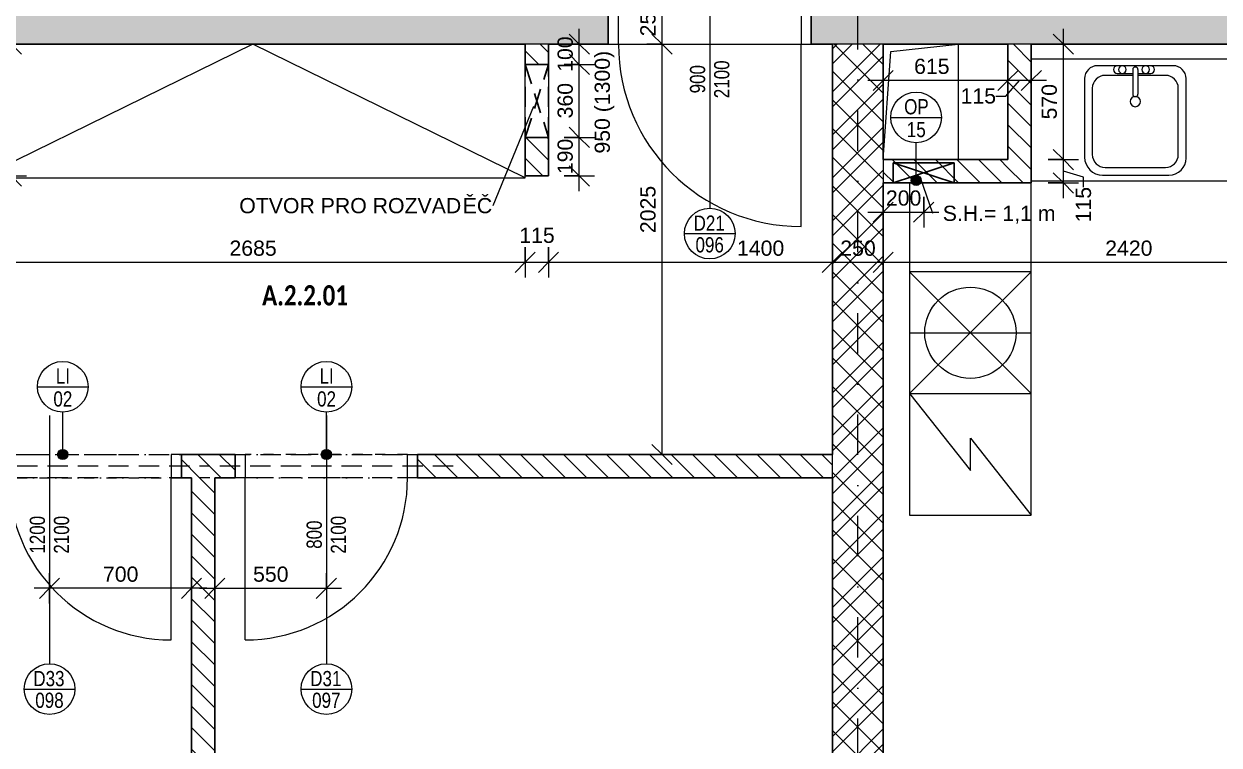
# Model space of a CAD drawing. Header units: millimetres. Extents: x -2533 to 40625, y -3604 to 14792.
# Drawn here: x 3989 to 9881, y 3266 to 6825 of the extents above; entities that cross this region are included whole.
import ezdxf

# ---------------------------------------------------------------- set-up
doc = ezdxf.new("R2010")
doc.units = ezdxf.units.MM
for name, pattern in [('HA_Dash_3mm-S1mm', [150, 100, -50]), ('HA_DashDot_10mm-S3mm', [500, 200, -150, 0, -150]), ('HA_DashDot_2_2mm-S0_6mm', [110, 50, -30, 0, -30])]:
    doc.linetypes.add(name, pattern=pattern)
for name, color, linetype, lineweight in [('A-____-____-DIMS', 9, 'Continuous', 5), ('A-____-____-DIMS-50', 9, 'Continuous', 5), ('A-____-____-IDEN', 9, 'Continuous', 9), ('A-AREA-____-IDEN', 9, 'Continuous', 9), ('A-DETL-____-OTLN', 9, 'Continuous', 25), ('A-DETL-GENF-OTLN', 9, 'Continuous', 9), ('A-DOOR-____-IDEN', 9, 'Continuous', 9), ('A-DOOR-____-MCUT', 9, 'HA_DashDot_2_2mm-S0_6mm', 9), ('A-DOOR-____-OTLN', 9, 'Continuous', 9), ('A-DOOR-FRAM-MCUT', 9, 'Continuous', 9), ('A-FLOR-____-OTLN', 9, 'Continuous', 9), ('A-GENM-____-HDLN', 9, 'HA_Dash_3mm-S1mm', 9), ('A-GENM-____-IDEN', 9, 'Continuous', 9), ('A-GENM-____-MCUT', 9, 'HA_Dash_3mm-S1mm', 25), ('A-GENM-____-OTLN', 9, 'Continuous', 9), ('A-WALL-____-MCUT', 9, 'Continuous', 9), ('A-WALL-____-PATT', 9, 'Continuous', 25), ('G-____-____-TEXT', 9, 'Continuous', 5), ('I-FURN-____-OTLN', 9, 'Continuous', 9), ('I-WALL-____-MCUT', 9, 'Continuous', 25), ('I-WALL-____-OTLN', 9, 'Continuous', 9), ('P-SANR-FIXT-OTLN', 9, 'Continuous', 9), ('Q-CASE-____-OTLN', 9, 'Continuous', 9), ('Q-SPCQ-____-OTLN', 9, 'Continuous', 9), ('S-GRID-____-OTLN', 9, 'Continuous', 5)]:
    doc.layers.add(name, color=color, linetype=linetype, lineweight=lineweight)
doc.styles.add('Arial_1', font='arial.ttf', dxfattribs={"height": 75})
doc.styles.add('Arial_2', font='arial.ttf', dxfattribs={"width": 0.8, "height": 75})
doc.styles.add('Calibri_B', font='calibrib.ttf', dxfattribs={"width": 0.8, "height": 100})
doc.dimstyles.new('Inner_Dimensions', dxfattribs={"dimscale": 304.8, "dimtxt": 76.519455, "dimasz": 0.328084, "dimexe": 0.246063, "dimexo": 0.0625, "dimgap": 0.032808, "dimtad": 1, "dimdec": 0, "dimzin": 0, "dimdsep": 46, "dimtxsty": 'Arial_1', "dimblk1": 'OBLIQUE', "dimblk2": 'OBLIQUE', "dimsah": 1, "dimcen": 0.09, "dimdle": 0.246063, "dimazin": 0, "dimtfac": 1, "dimtdec": 4, "dimtix": 1, "dimtmove": 2, "dimatfit": 3, "dimfxl": 0.246063, "dimfxlon": 1, "dimtvp": 1, "dimtolj": 1, "dimtzin": 0, "dimlwd": 9, "dimlwe": 9, "dimarcsym": 2})
doc.dimstyles.new('Inner_Dimensions_1', dxfattribs={"dimscale": 304.8, "dimtxt": 76.519455, "dimasz": 0.328084, "dimexe": 0.246063, "dimexo": 0.0625, "dimgap": 0.032808, "dimtad": 1, "dimdec": 0, "dimzin": 0, "dimdsep": 46, "dimtxsty": 'Arial_1', "dimblk1": 'OBLIQUE', "dimblk2": 'OBLIQUE', "dimsah": 1, "dimcen": 0.09, "dimdle": 0.246063, "dimazin": 0, "dimtfac": 1, "dimtdec": 4, "dimtix": 1, "dimtmove": 0, "dimatfit": 3, "dimfxl": 0.246063, "dimfxlon": 1, "dimtvp": 1, "dimtolj": 1, "dimtzin": 0, "dimlwd": 9, "dimlwe": 9, "dimarcsym": 2})
doc.dimstyles.new('Inner_Dimensions_2', dxfattribs={"dimscale": 304.8, "dimtxt": 76.519455, "dimasz": 0.328084, "dimexe": 0.246063, "dimexo": 0.0625, "dimgap": 0.032808, "dimtad": 1, "dimdec": 0, "dimzin": 0, "dimdsep": 46, "dimtxsty": 'Arial_1', "dimblk1": 'OBLIQUE', "dimblk2": 'OBLIQUE', "dimsah": 1, "dimcen": 0.09, "dimdle": 0.246063, "dimazin": 0, "dimtfac": 1, "dimtdec": 4, "dimtix": 1, "dimtmove": 1, "dimatfit": 3, "dimfxl": 0.246063, "dimfxlon": 1, "dimtvp": 1, "dimtolj": 1, "dimtzin": 0, "dimlwd": 9, "dimlwe": 9, "dimarcsym": 2})
pattern_1 = [(135, (0, 0), (-53.033, -53.033), [])]

# ---------------------------------------------------------------- blocks, each defined once
blk = doc.blocks.new('HA_DR_Single_Swing_Solid - In_BJ_900x2100_Vstupni-2215769-DSP_2NP-A')
at = {"layer": 'A-DOOR-____-MCUT'}
for p, q in [((-450, 125), (450, 125)), ((-450, -125), (450, -125))]:
    blk.add_line(p, q, dxfattribs=at)
at = {"layer": 'A-DOOR-____-OTLN'}
for p, q in [((-500, 125), (500, 125)), ((-500, -125), (500, -125))]:
    blk.add_line(p, q, dxfattribs=at)
at = {"layer": 'A-DOOR-____-OTLN', "lineweight": 5}
blk.add_line((450, -1025), (450, -125), dxfattribs=at)
blk.add_arc((450, -125), 900, 180, 270, dxfattribs=at)
at = {"layer": 'A-DOOR-FRAM-MCUT'}
for p, q in [((-450, 125), (-500, 125)), ((-450, -125), (-450, 125)), ((500, 125), (450, 125)), ((450, 125), (450, -125)), ((-500, -125), (-450, -125)), ((450, -125), (500, -125))]:
    blk.add_line(p, q, dxfattribs=at)
blk = doc.blocks.new('HA_DR_Double_Swing_Solid - In_BJ_1200x2100_800-2099675-DSP_2NP-A')
at = {"layer": 'A-DOOR-____-MCUT'}
for p, q in [((-600, 57.5), (600, 57.5)), ((-600, -57.5), (600, -57.5))]:
    blk.add_line(p, q, dxfattribs=at)
at = {"layer": 'A-DOOR-____-OTLN', "lineweight": 5}
for p, q in [((-253.6, -257.5), (-600, -57.5)), ((600, -857.5), (600, -57.5))]:
    blk.add_line(p, q, dxfattribs=at)
for centre, radius, start, end in [((-600, -57.5), 400, 330, 0), ((600, -57.5), 800, 180, 270)]:
    blk.add_arc(centre, radius, start, end, dxfattribs=at)
at = {"layer": 'A-DOOR-FRAM-MCUT'}
for p, q in [((-600, 57.5), (-650, 57.5)), ((-600, -57.5), (-600, 57.5)), ((650, 57.5), (600, 57.5)), ((600, 57.5), (600, -57.5)), ((-650, -57.5), (-600, -57.5)), ((600, -57.5), (650, -57.5))]:
    blk.add_line(p, q, dxfattribs=at)
blk = doc.blocks.new('HA_DR_Single_Swing_Solid - In_BJ_800x2100-2215793-DSP_2NP-A')
at = {"layer": 'A-DOOR-____-MCUT'}
for p, q in [((-400, 57.5), (400, 57.5)), ((-400, -57.5), (400, -57.5))]:
    blk.add_line(p, q, dxfattribs=at)
at = {"layer": 'A-DOOR-____-OTLN', "lineweight": 5}
blk.add_line((400, 857.5), (400, 57.5), dxfattribs=at)
blk.add_arc((400, 57.5), 800, 90, 180, dxfattribs=at)
at = {"layer": 'A-DOOR-FRAM-MCUT'}
for p, q in [((-450, 57.5), (-400, 57.5)), ((-400, 57.5), (-400, -57.5)), ((400, 57.5), (450, 57.5)), ((400, -57.5), (400, 57.5)), ((-400, -57.5), (-450, -57.5)), ((450, -57.5), (400, -57.5))]:
    blk.add_line(p, q, dxfattribs=at)
blk = doc.blocks.new('HA_GM_Shaft_Rectangle - Default-2065165-DSP_2NP-A')
at = {"layer": 'A-DETL-GENF-OTLN'}
for p, q in [((37, -37), (370, 0)), ((0, -570), (37, -37))]:
    blk.add_line(p, q, dxfattribs=at)
at = {"layer": 'A-GENM-____-OTLN'}
for p, q in [((0, -570), (0, 0)), ((0, 0), (370, 0)), ((370, 0), (370, -570)), ((370, -570), (0, -570))]:
    blk.add_line(p, q, dxfattribs=at)
blk = doc.blocks.new('Casework 8 - Casework 6-1435526-DSP_2NP-A')
at = {"layer": 'Q-CASE-____-OTLN'}
for p, q in [((10560, 6650.9), (8955, 6650.9)), ((10560, 5770.9), (10560, 6650.9)), ((8355, 6040), (8355, 5600.9)), ((8955, 6050.9), (9960, 6050.9)), ((8955, 5600.9), (8955, 6040)), ((9960, 6050.9), (9960, 5770.9)), ((9960, 5170.9), (9960, 4400.9)), ((10560, 4400.9), (10560, 5170.9)), ((9960, 4400.9), (10560, 4400.9))]:
    blk.add_line(p, q, dxfattribs=at)
blk = doc.blocks.new('Kuchyňská_linka_myčka_ADNS - Myčka-1435726-DSP_2NP-A')
at = {"layer": 'Q-SPCQ-____-OTLN'}
for p, q in [((300, 300), (-300, 300)), ((-300, 300), (-300, -300)), ((300, 300), (-300, -300)), ((-300, 300), (300, -300)), ((300, 300), (-300, 300)), ((-300, 300), (-300, 0)), ((300, -300), (300, 300)), ((300, 0), (300, 300)), ((-300, 0), (300, 0)), ((-300, -300), (300, -300))]:
    blk.add_line(p, q, dxfattribs=at)
blk.add_circle((0, 0), 225, dxfattribs=at)
blk = doc.blocks.new('Lednice_Mraznička_ADNS - Lednice 600x600x1800-V6-DSP_2NP-A')
at = {"layer": 'Q-SPCQ-____-OTLN'}
for p, q in [((300, 300), (-300, 300)), ((-300, 300), (-300, -300)), ((300, 300), (-80, 0)), ((80, 0), (-300, -300)), ((-80, 0), (80, 0)), ((-300, -300), (300, -300))]:
    blk.add_line(p, q, dxfattribs=at)
blk = doc.blocks.new('Skříňka se dřezem_ pravoúhlá - 500 x 440mm-2245806-DSP_2NP-A')
at = {"layer": 'P-SANR-FIXT-OTLN'}
for p, q in [((202.2, 180.1), (-170.8, 180.1)), ((202.2, 180.1), (-170.8, 180.1)), ((91.9, 180.1), (-73.2, 180.1)), ((3, 132.5), (-132.7, 132.5)), ((-73.2, 142), (3, 142)), ((3, 160.7), (3, 40.4)), ((28.4, 160.7), (28.4, 40.4)), ((28.4, 142), (91.9, 142)), ((164.1, 132.5), (28.4, 132.5)), ((-234.3, 116.6), (-234.3, -271)), ((-234.3, 116.6), (-234.3, -271)), ((-196.2, 69), (-196.2, -258.3)), ((227.6, -258.3), (227.6, 69)), ((265.7, -275.5), (265.7, 116.6)), ((265.7, -275.5), (265.7, 116.6)), ((-132.7, -321.8), (164.1, -321.8)), ((-145.4, -359.9), (181.3, -359.9)), ((-145.4, -359.9), (181.3, -359.9))]:
    blk.add_line(p, q, dxfattribs=at)
for centre, radius, start, end in [((-170.8, 116.6), 63.5, 90, 180), ((-170.8, 116.6), 63.5, 90, 180), ((-73.2, 161.1), 19, 90, 270), ((-47.8, 161.1), 19, 360, 180), ((66.5, 161.1), 19, 360, 180), ((91.9, 161.1), 19, 270, 90), ((202.2, 116.6), 63.5, 0, 90), ((202.2, 116.6), 63.5, 360, 90), ((-132.7, 69), 63.5, 90, 180), ((-47.8, 161.1), 19, 180, 0), ((15.7, 160.7), 12.7, 360, 180), ((66.5, 161.1), 19, 180, 360), ((164.1, 69), 63.5, 0, 90), ((15.7, 3.2), 25.4, 360, 180), ((15.7, 3.2), 25.4, 180, 0), ((15.7, 40.4), 12.7, 180, 0), ((-145.4, -271), 88.9, 180, 270), ((-145.4, -271), 88.9, 180, 270), ((-132.7, -258.3), 63.5, 180, 270), ((164.1, -258.3), 63.5, 270, 0), ((181.3, -275.5), 84.4, 270, 0), ((181.3, -275.5), 84.4, 270, 0)]:
    blk.add_arc(centre, radius, start, end, dxfattribs=at)
blk = doc.blocks.new('NAB_Šatní_skříň_ADNS - 660x2000xšířka-1904194-DSP_2NP-A')
at = {"layer": 'I-FURN-____-OTLN'}
for p, q in [((0, 660), (1342.5, 0)), ((2685, 660), (0, 660)), ((0, 660), (0, 650)), ((1342.5, 0), (2685, 660)), ((2685, 650), (2685, 660))]:
    blk.add_line(p, q, dxfattribs=at)
blk = doc.blocks.new('TB_Porotherm KP11_5_1250mm - TB_Porotherm KP11_5_1250mm-1972106-DSP_2NP-A')
at = {"layer": 'A-GENM-____-HDLN'}
for p, q in [((-625, 57.5), (625, 57.5)), ((-625, 0), (625, 0)), ((625, -57.5), (-625, -57.5))]:
    blk.add_line(p, q, dxfattribs=at)
blk = doc.blocks.new('HA_GM_Opening_Rectangle_WallBased - Default-2135490-DSP_2NP-A')
at = {"layer": 'A-GENM-____-MCUT'}
for p, q in [((305, 57.5), (-55, -57.5)), ((-55, 57.5), (305, -57.5)), ((-55, 57.5), (-55, -57.5)), ((-55, 57.5), (305, 57.5)), ((305, 57.5), (305, -57.5)), ((-55, -57.5), (305, -57.5))]:
    blk.add_line(p, q, dxfattribs=at)
blk = doc.blocks.new('DIMBLOCK4-DSP_2NP-A')
at = {"layer": 'A-____-____-DIMS-50', "lineweight": 9}
for p, q in [((7060, 6725), (7210, 6725)), ((7135, 6725), (7060, 6725)), ((7135, 6725), (7085, 6775)), ((7135, 4700), (7135, 6725)), ((7135, 6725), (7185, 6675)), ((7135, 4700), (7085, 4750)), ((7060, 4700), (7210, 4700)), ((7135, 4700), (7060, 4700)), ((7135, 4700), (7185, 4650))]:
    blk.add_line(p, q, dxfattribs=at)
at = {"layer": 'A-____-____-DIMS-50', "color": 0, "lineweight": 9, "insert": (7027.6, 5792.6), "char_height": 75, "width": 276.883, "attachment_point": 1, "rotation": 90, "line_spacing_factor": 0.941778, "style": 'Arial_1'}
blk.add_mtext('2025', dxfattribs=at)
blk = doc.blocks.new('_Oblique')
at = {"color": 0, "linetype": 'ByBlock', "lineweight": -2}
blk.add_line((-0.5, -0.5), (0.5, 0.5), dxfattribs=at)
blk = doc.blocks.new('DIMBLOCK5-DSP_2NP-A')
at = {"layer": 'A-____-____-DIMS-50', "lineweight": 9}
for p, q in [((7135, 6975), (7085, 7025)), ((7060, 6975), (7210, 6975)), ((7135, 6975), (7060, 6975)), ((7135, 6725), (7135, 6975)), ((7135, 6975), (7185, 6925)), ((7060, 6725), (7210, 6725)), ((7135, 6725), (7060, 6725)), ((7135, 6725), (7085, 6775)), ((7135, 6725), (7185, 6675))]:
    blk.add_line(p, q, dxfattribs=at)
at = {"layer": 'A-____-____-DIMS-50', "color": 0, "lineweight": 9, "insert": (7027.6, 6763.5), "char_height": 75, "width": 207.662, "attachment_point": 1, "rotation": 90, "line_spacing_factor": 0.941778, "style": 'Arial_1'}
blk.add_mtext('250', dxfattribs=at)
blk = doc.blocks.new('DIMBLOCK23-DSP_2NP-A')
at = {"layer": 'A-____-____-DIMS-50', "lineweight": 9}
for p, q in [((4115, 3964.8), (4115, 4114.8)), ((4115, 4039.8), (4165, 4089.8)), ((4815, 3964.8), (4815, 4114.8)), ((4815, 4039.8), (4865, 4089.8)), ((4890, 4039.8), (4040, 4039.8)), ((4115, 4039.8), (4065, 3989.8)), ((4115, 4039.8), (4115, 3964.8)), ((4815, 4039.8), (4765, 3989.8)), ((4815, 4039.8), (4815, 3964.8))]:
    blk.add_line(p, q, dxfattribs=at)
at = {"layer": 'A-____-____-DIMS-50', "color": 0, "lineweight": 9, "insert": (4378.5, 4147.2), "char_height": 75, "width": 207.662, "attachment_point": 1, "line_spacing_factor": 0.941778, "style": 'Arial_1'}
blk.add_mtext('700', dxfattribs=at)
blk = doc.blocks.new('HA_TAG_Door_TypeMark_wDimensions - Scale50_Right with Bouble-921060-DSP_2NP-A')
at = {"layer": 'A-DOOR-____-IDEN'}
for p, q in [((0, 5), (0, -19.5)), ((-2.5, -22), (2.5, -22))]:
    blk.add_line(p, q, dxfattribs=at)
blk.add_circle((0, -22), 2.5, dxfattribs=at)
blk = doc.blocks.new('DIMBLOCK124-DSP_2NP-A')
at = {"layer": 'A-____-____-DIMS-50', "lineweight": 9}
for p, q in [((7975, 5723.4), (7975, 5573.4)), ((7975, 5648.4), (7975, 5723.4)), ((8225, 5723.4), (8225, 5573.4)), ((8225, 5648.4), (8225, 5723.4)), ((7975, 5648.4), (8025, 5698.4)), ((8225, 5648.4), (8275, 5698.4)), ((7900, 5648.4), (8225, 5648.4)), ((7975, 5648.4), (7925, 5598.4)), ((8225, 5648.4), (8175, 5598.4))]:
    blk.add_line(p, q, dxfattribs=at)
at = {"layer": 'A-____-____-DIMS-50', "color": 0, "lineweight": 9, "insert": (8013.5, 5755.8), "char_height": 75, "width": 207.662, "attachment_point": 1, "line_spacing_factor": 0.941778, "style": 'Arial_1'}
blk.add_mtext('250', dxfattribs=at)
blk = doc.blocks.new('DIMBLOCK125-DSP_2NP-A')
at = {"layer": 'A-____-____-DIMS-50', "lineweight": 9}
for p, q in [((8225, 5723.4), (8225, 5573.4)), ((8225, 5648.4), (8225, 5723.4)), ((10645, 5723.4), (10645, 5573.4)), ((10645, 5648.4), (10645, 5723.4)), ((8225, 5648.4), (8275, 5698.4)), ((10645, 5648.4), (10695, 5698.4)), ((8225, 5648.4), (8175, 5598.4)), ((8225, 5648.4), (10645, 5648.4)), ((10645, 5648.4), (10595, 5598.4))]:
    blk.add_line(p, q, dxfattribs=at)
at = {"layer": 'A-____-____-DIMS-50', "color": 0, "lineweight": 9, "insert": (9319.6, 5755.8), "char_height": 75, "width": 276.883, "attachment_point": 1, "line_spacing_factor": 0.941778, "style": 'Arial_1'}
blk.add_mtext('2420', dxfattribs=at)
blk = doc.blocks.new('DIMBLOCK137-DSP_2NP-A')
at = {"layer": 'A-____-____-DIMS-50', "lineweight": 9}
for p, q in [((3926.8, 6000), (3926.8, 6800)), ((3851.8, 6725), (4001.8, 6725)), ((3926.8, 6725), (3851.8, 6725)), ((3926.8, 6725), (3876.8, 6775)), ((3926.8, 6725), (3976.8, 6675)), ((3851.8, 6075), (4001.8, 6075)), ((3926.8, 6075), (3851.8, 6075)), ((3926.8, 6075), (3876.8, 6125)), ((3926.8, 6075), (3976.8, 6025))]:
    blk.add_line(p, q, dxfattribs=at)
at = {"layer": 'A-____-____-DIMS-50', "color": 0, "lineweight": 9, "insert": (3819.4, 6313.5), "char_height": 75, "width": 207.662, "attachment_point": 1, "rotation": 90, "line_spacing_factor": 0.941778, "style": 'Arial_1'}
blk.add_mtext('650', dxfattribs=at)
blk = doc.blocks.new('DIMBLOCK149-DSP_2NP-A')
at = {"layer": 'A-____-____-DIMS-50', "lineweight": 9}
for p, q in [((9113.5, 6155), (9063.5, 6205)), ((9038.5, 6155), (9188.5, 6155)), ((9113.5, 6155), (9038.5, 6155)), ((9113.5, 5965), (9113.5, 6155)), ((9113.5, 6155), (9163.5, 6105)), ((9113.5, 6040), (9063.5, 6090)), ((9213.3, 6068.7), (9113.5, 6097.5)), ((9038.5, 6040), (9188.5, 6040)), ((9113.5, 6040), (9038.5, 6040)), ((9113.5, 6040), (9163.5, 5990)), ((9213.3, 6018.7), (9213.3, 6068.7))]:
    blk.add_line(p, q, dxfattribs=at)
at = {"layer": 'A-____-____-DIMS-50', "color": 0, "lineweight": 9, "insert": (9174.7, 5845.6), "char_height": 75, "width": 207.662, "attachment_point": 1, "rotation": 90, "line_spacing_factor": 0.941778, "style": 'Arial_1'}
blk.add_mtext('115', dxfattribs=at)
blk = doc.blocks.new('DIMBLOCK150-DSP_2NP-A')
at = {"layer": 'A-____-____-DIMS-50', "lineweight": 9}
for p, q in [((9113.5, 6155), (9113.5, 6800)), ((9038.5, 6725), (9188.5, 6725)), ((9113.5, 6725), (9038.5, 6725)), ((9113.5, 6725), (9063.5, 6775)), ((9113.5, 6725), (9163.5, 6675)), ((9113.5, 6155), (9063.5, 6205)), ((9038.5, 6155), (9188.5, 6155)), ((9113.5, 6155), (9038.5, 6155)), ((9113.5, 6155), (9163.5, 6105))]:
    blk.add_line(p, q, dxfattribs=at)
at = {"layer": 'A-____-____-DIMS-50', "color": 0, "lineweight": 9, "insert": (9006.2, 6353.5), "char_height": 75, "width": 207.662, "attachment_point": 1, "rotation": 90, "line_spacing_factor": 0.941778, "style": 'Arial_1'}
blk.add_mtext('570', dxfattribs=at)
blk = doc.blocks.new('HA_TAG_GM_Products - Generic-588599-DSP_2NP-A')
at = {"layer": 'A-GENM-____-IDEN'}
blk.add_line((-2.5, 0), (2.5, 0), dxfattribs=at)
blk.add_circle((0, 0), 2.5, dxfattribs=at)
blk = doc.blocks.new('DIMBLOCK200-DSP_2NP-A')
at = {"layer": 'A-____-____-DIMS-50', "lineweight": 9}
for p, q in [((4930, 4114.8), (4930, 3964.8)), ((4930, 4039.8), (4930, 4114.8)), ((4930, 4039.8), (4980, 4089.8)), ((5480, 4114.8), (5480, 3964.8)), ((5480, 4039.8), (5480, 4114.8)), ((5480, 4039.8), (5530, 4089.8)), ((4855, 4039.8), (5555, 4039.8)), ((4930, 4039.8), (4880, 3989.8)), ((5480, 4039.8), (5430, 3989.8))]:
    blk.add_line(p, q, dxfattribs=at)
at = {"layer": 'A-____-____-DIMS-50', "color": 0, "lineweight": 9, "insert": (5118.5, 4147.2), "char_height": 75, "width": 207.662, "attachment_point": 1, "line_spacing_factor": 0.941778, "style": 'Arial_1'}
blk.add_mtext('550', dxfattribs=at)
blk = doc.blocks.new('DIMBLOCK210-DSP_2NP-A')
at = {"layer": 'A-____-____-DIMS-50', "lineweight": 9}
for p, q in [((8225, 5970.8), (8225, 5820.8)), ((8225, 5895.8), (8225, 5970.8)), ((8425, 5970.8), (8425, 5820.8)), ((8425, 5895.8), (8425, 5970.8)), ((8150, 5895.8), (8500, 5895.8)), ((8225, 5895.8), (8175, 5845.8)), ((8225, 5895.8), (8275, 5945.8)), ((8425, 5895.8), (8375, 5845.8)), ((8425, 5895.8), (8475, 5945.8))]:
    blk.add_line(p, q, dxfattribs=at)
at = {"layer": 'A-____-____-DIMS-50', "color": 0, "lineweight": 9, "insert": (8238.5, 6003.2), "char_height": 75, "width": 207.662, "attachment_point": 1, "line_spacing_factor": 0.941778, "style": 'Arial_1'}
blk.add_mtext('200', dxfattribs=at)
blk = doc.blocks.new('DIMBLOCK224-DSP_2NP-A')
at = {"layer": 'A-____-____-DIMS-50', "lineweight": 9}
for p, q in [((3775, 5723.4), (3775, 5573.4)), ((3775, 5648.4), (3775, 5723.4)), ((6460, 5723.4), (6460, 5573.4)), ((6460, 5648.4), (6460, 5723.4)), ((3775, 5648.4), (3825, 5698.4)), ((6460, 5648.4), (6510, 5698.4)), ((3775, 5648.4), (3725, 5598.4)), ((3775, 5648.4), (6460, 5648.4)), ((6460, 5648.4), (6410, 5598.4))]:
    blk.add_line(p, q, dxfattribs=at)
at = {"layer": 'A-____-____-DIMS-50', "color": 0, "lineweight": 9, "insert": (5002.1, 5755.8), "char_height": 75, "width": 276.883, "attachment_point": 1, "line_spacing_factor": 0.941778, "style": 'Arial_1'}
blk.add_mtext('2685', dxfattribs=at)
blk = doc.blocks.new('DIMBLOCK225-DSP_2NP-A')
at = {"layer": 'A-____-____-DIMS-50', "lineweight": 9}
for p, q in [((6460, 5723.4), (6460, 5573.4)), ((6460, 5648.4), (6460, 5723.4)), ((6575, 5723.4), (6575, 5573.4)), ((6575, 5648.4), (6575, 5723.4)), ((6460, 5648.4), (6510, 5698.4)), ((6575, 5648.4), (6625, 5698.4)), ((6460, 5648.4), (6410, 5598.4)), ((6460, 5648.4), (6575, 5648.4)), ((6575, 5648.4), (6525, 5598.4))]:
    blk.add_line(p, q, dxfattribs=at)
at = {"layer": 'A-____-____-DIMS-50', "color": 0, "lineweight": 9, "insert": (6431, 5819.2), "char_height": 75, "width": 207.662, "attachment_point": 1, "line_spacing_factor": 0.941778, "style": 'Arial_1'}
blk.add_mtext('115', dxfattribs=at)
blk = doc.blocks.new('DIMBLOCK226-DSP_2NP-A')
at = {"layer": 'A-____-____-DIMS-50', "lineweight": 9}
for p, q in [((6575, 5723.4), (6575, 5573.4)), ((6575, 5648.4), (6575, 5723.4)), ((7975, 5723.4), (7975, 5573.4)), ((7975, 5648.4), (7975, 5723.4)), ((6575, 5648.4), (6625, 5698.4)), ((7975, 5648.4), (8025, 5698.4)), ((6575, 5648.4), (6525, 5598.4)), ((6575, 5648.4), (8050, 5648.4)), ((7975, 5648.4), (7925, 5598.4))]:
    blk.add_line(p, q, dxfattribs=at)
at = {"layer": 'A-____-____-DIMS-50', "color": 0, "lineweight": 9, "insert": (7504.3, 5755.8), "char_height": 75, "width": 276.883, "attachment_point": 1, "line_spacing_factor": 0.941778, "style": 'Arial_1'}
blk.add_mtext('1400', dxfattribs=at)
blk = doc.blocks.new('DIMBLOCK233-DSP_2NP-A')
at = {"layer": 'A-____-____-DIMS-50', "lineweight": 9}
for p, q in [((6726.9, 6265), (6676.9, 6315)), ((6651.9, 6265), (6801.9, 6265)), ((6726.9, 6265), (6651.9, 6265)), ((6726.9, 6000), (6726.9, 6265)), ((6726.9, 6265), (6776.9, 6215)), ((6651.9, 6075), (6801.9, 6075)), ((6726.9, 6075), (6651.9, 6075)), ((6726.9, 6075), (6676.9, 6125)), ((6726.9, 6075), (6776.9, 6025))]:
    blk.add_line(p, q, dxfattribs=at)
at = {"layer": 'A-____-____-DIMS-50', "color": 0, "lineweight": 9, "insert": (6619.6, 6083.5), "char_height": 75, "width": 207.662, "attachment_point": 1, "rotation": 90, "line_spacing_factor": 0.941778, "style": 'Arial_1'}
blk.add_mtext('190', dxfattribs=at)
blk = doc.blocks.new('DIMBLOCK234-DSP_2NP-A')
at = {"layer": 'A-____-____-DIMS-50', "lineweight": 9}
for p, q in [((6726.9, 6625), (6676.9, 6675)), ((6651.9, 6625), (6801.9, 6625)), ((6726.9, 6625), (6651.9, 6625)), ((6726.9, 6265), (6726.9, 6625)), ((6726.9, 6625), (6776.9, 6575)), ((6726.9, 6265), (6676.9, 6315)), ((6651.9, 6265), (6801.9, 6265)), ((6726.9, 6265), (6651.9, 6265)), ((6726.9, 6265), (6776.9, 6215))]:
    blk.add_line(p, q, dxfattribs=at)
at = {"layer": 'A-____-____-DIMS-50', "color": 0, "lineweight": 9, "insert": (6619.6, 6358.5), "char_height": 75, "width": 207.662, "attachment_point": 1, "rotation": 90, "line_spacing_factor": 0.941778, "style": 'Arial_1'}
blk.add_mtext('360', dxfattribs=at)
blk = doc.blocks.new('DIMBLOCK235-DSP_2NP-A')
at = {"layer": 'A-____-____-DIMS-50', "lineweight": 9}
for p, q in [((6726.9, 6625), (6726.9, 6800)), ((6651.9, 6725), (6801.9, 6725)), ((6726.9, 6725), (6651.9, 6725)), ((6726.9, 6725), (6676.9, 6775)), ((6726.9, 6725), (6776.9, 6675)), ((6726.9, 6625), (6676.9, 6675)), ((6651.9, 6625), (6801.9, 6625)), ((6726.9, 6625), (6651.9, 6625)), ((6726.9, 6625), (6776.9, 6575))]:
    blk.add_line(p, q, dxfattribs=at)
at = {"layer": 'A-____-____-DIMS-50', "color": 0, "lineweight": 9, "insert": (6619.6, 6588.5), "char_height": 75, "width": 207.662, "attachment_point": 1, "rotation": 90, "line_spacing_factor": 0.941778, "style": 'Arial_1'}
blk.add_mtext('100', dxfattribs=at)
blk = doc.blocks.new('DIMBLOCK247-DSP_2NP-A')
at = {"layer": 'A-____-____-DIMS-50', "lineweight": 9}
for p, q in [((8840, 6470.7), (8840, 6620.7)), ((8955, 6470.7), (8955, 6620.7)), ((8840, 6545.7), (8790, 6495.7)), ((8829.7, 6468.5), (8897.5, 6545.7)), ((8840, 6545.7), (8890, 6595.7)), ((9030, 6545.7), (8840, 6545.7)), ((8840, 6545.7), (8840, 6470.7)), ((8955, 6545.7), (8905, 6495.7)), ((8955, 6545.7), (9005, 6595.7)), ((8955, 6545.7), (8955, 6470.7)), ((8779.7, 6468.5), (8829.7, 6468.5))]:
    blk.add_line(p, q, dxfattribs=at)
at = {"layer": 'A-____-____-DIMS-50', "color": 0, "lineweight": 9, "insert": (8606.6, 6507), "char_height": 75, "width": 207.662, "attachment_point": 1, "line_spacing_factor": 0.941778, "style": 'Arial_1'}
blk.add_mtext('115', dxfattribs=at)
blk = doc.blocks.new('DIMBLOCK248-DSP_2NP-A')
at = {"layer": 'A-____-____-DIMS-50', "lineweight": 9}
for p, q in [((8225, 6470.7), (8225, 6620.7)), ((8840, 6470.7), (8840, 6620.7)), ((8840, 6545.7), (8150, 6545.7)), ((8225, 6545.7), (8175, 6495.7)), ((8225, 6545.7), (8275, 6595.7)), ((8225, 6545.7), (8225, 6470.7)), ((8840, 6545.7), (8790, 6495.7)), ((8840, 6545.7), (8890, 6595.7)), ((8840, 6545.7), (8840, 6470.7))]:
    blk.add_line(p, q, dxfattribs=at)
at = {"layer": 'A-____-____-DIMS-50', "color": 0, "lineweight": 9, "insert": (8377.4, 6653.1), "char_height": 75, "width": 207.662, "attachment_point": 1, "line_spacing_factor": 0.941778, "style": 'Arial_1'}
blk.add_mtext('615', dxfattribs=at)

msp = doc.modelspace()

# ---------------------------------------------------------------- hatches: boundary and pattern name
at = {"layer": 'A-GENM-____-IDEN'}
h = msp.add_hatch(color=256, dxfattribs=at)
edge = h.paths.add_edge_path()
edge.add_arc((8387.5, 6052.9), 25, 0, 360)
h = msp.add_hatch(color=256, dxfattribs=at)
edge = h.paths.add_edge_path()
edge.add_arc((4180, 4700), 25, 0, 360)
h = msp.add_hatch(color=256, dxfattribs=at)
edge = h.paths.add_edge_path()
edge.add_arc((5480, 4700), 25, 0, 360)
at = {"layer": 'A-WALL-____-PATT', "lineweight": 9}
h = msp.add_hatch(color=256, dxfattribs=at)
h.paths.add_polyline_path([(8840, 6725), (10940, 6725), (10940, 6975), (7870, 6975), (7870, 6725), (8406.8, 6725)])
h.paths.add_polyline_path([(100, 6725), (6870, 6725), (6870, 6975), (100, 6975)])
at = {"layer": 'A-WALL-____-PATT', "lineweight": 5}
h = msp.add_hatch(dxfattribs=at)
h.set_pattern_fill('FP_1', color=256, style=0, pattern_type=2)
h.set_pattern_definition(pattern_1)
h.paths.add_polyline_path([(6460, 6075), (6575, 6075), (6575, 6265), (6460, 6265)])
h.paths.add_polyline_path([(6575, 6625), (6575, 6725), (6460, 6725), (6460, 6625)])
h = msp.add_hatch(dxfattribs=at)
h.set_pattern_fill('FP_3', color=256, style=0, pattern_type=2)
h.set_pattern_definition([(45, (0, 0), (-106.066, 106.066), []), (45, (75, 0), (-106.066, 106.066), []), (315, (0, 0), (70.7107, 70.7107), [])])
h.paths.add_polyline_path([(8225, 850), (8225, 6725), (7975, 6725), (7975, 850)])
h = msp.add_hatch(dxfattribs=at)
h.set_pattern_fill('FP_1', color=256, style=0, pattern_type=2)
h.set_pattern_definition(pattern_1)
h.paths.add_polyline_path([(8955, 6040), (8955, 6725), (8840, 6725), (8840, 6040)])
h = msp.add_hatch(dxfattribs=at)
h.set_pattern_fill('FP_1', color=256, style=0, pattern_type=2)
h.set_pattern_definition(pattern_1)
h.paths.add_polyline_path([(8406.8, 6040), (8840, 6040), (8840, 6155), (8225, 6155), (8225, 6040)])
h = msp.add_hatch(dxfattribs=at)
h.set_pattern_fill('FP_1', color=256, style=0, pattern_type=2)
h.set_pattern_definition(pattern_1)
h.paths.add_polyline_path([(5030, 4585), (5030, 4700), (4765, 4700), (4765, 4585), (5005.2, 4585)])
h.paths.add_polyline_path([(100, 4585), (3465, 4585), (3465, 4700), (100, 4700)])
h.paths.add_polyline_path([(5930, 4585), (7975, 4585), (7975, 4700), (5930, 4700)])
h = msp.add_hatch(dxfattribs=at)
h.set_pattern_fill('FP_1', color=256, style=0, pattern_type=2)
h.set_pattern_definition(pattern_1)
h.paths.add_polyline_path([(4930, 850), (4930, 4585), (4815, 4585), (4815, 850)])

# ---------------------------------------------------------------- linework, layer by layer
at = {"layer": 'A-____-____-IDEN'}
msp.add_line((6500.3, 6416.9), (6300.5, 5927), dxfattribs=at)
at = {"layer": 'A-DETL-____-OTLN'}
for p, q in [((8575, 6140), (8275, 6140)), ((8275, 6140), (8275, 6040)), ((8275, 6040), (8575, 6140)), ((8275, 6140), (8575, 6040)), ((8575, 6040), (8575, 6140)), ((8275, 6040), (8575, 6040))]:
    msp.add_line(p, q, dxfattribs=at)
at = {"layer": 'A-FLOR-____-OTLN'}
msp.add_line((8595, 6725), (8595, 6155), dxfattribs=at)
at = {"layer": 'A-GENM-____-IDEN'}
for p, q in [((8387.5, 6052.9), (8387.5, 6238.6)), ((4180, 4700), (4180, 4909.4)), ((5480, 4700), (5480, 4909.4))]:
    msp.add_line(p, q, dxfattribs=at)
for centre in [(8387.5, 6052.9), (4180, 4700), (5480, 4700)]:
    msp.add_circle(centre, 25, dxfattribs=at)
at = {"layer": 'A-WALL-____-MCUT'}
for p, q in [((6575, 6725), (6460, 6725)), ((8225, 6725), (7975, 6725)), ((8955, 6725), (8840, 6725)), ((8225, 6155), (8225, 6040)), ((7975, 4585), (7975, 4700))]:
    msp.add_line(p, q, dxfattribs=at)
at = {"layer": 'G-____-____-TEXT', "color": 10, "lineweight": 9}
msp.add_line((8406.8, 6066.3), (8468.7, 5890.2), dxfattribs=at)
at = {"layer": 'I-WALL-____-MCUT'}
for p, q in [((6870, 6725), (6870, 6975)), ((7870, 6975), (7870, 6725)), ((3775, 6725), (6460, 6725)), ((6460, 6725), (6460, 6625)), ((6575, 6725), (6870, 6725)), ((6575, 6625), (6575, 6725)), ((7870, 6725), (7975, 6725)), ((7975, 6725), (7975, 4700)), ((8225, 6725), (8840, 6725)), ((8225, 6155), (8225, 6725)), ((8840, 6725), (8840, 6155)), ((8955, 6725), (10645, 6725)), ((8955, 6040), (8955, 6725)), ((6460, 6625), (6575, 6625)), ((6460, 6265), (6460, 6075)), ((6575, 6265), (6460, 6265)), ((6575, 6075), (6575, 6265)), ((8840, 6155), (8225, 6155)), ((6460, 6075), (6575, 6075)), ((8225, 850), (8225, 6040)), ((8225, 6040), (8955, 6040)), ((5030, 4700), (4765, 4700)), ((4765, 4700), (4765, 4585)), ((5030, 4585), (5030, 4700)), ((7975, 4700), (5930, 4700)), ((5930, 4700), (5930, 4585)), ((4765, 4585), (4815, 4585)), ((4815, 4585), (4815, 850)), ((4930, 4585), (5030, 4585)), ((4930, 850), (4930, 4585)), ((5930, 4585), (7975, 4585)), ((7975, 4585), (7975, 850))]:
    msp.add_line(p, q, dxfattribs=at)
at = {"layer": 'I-WALL-____-OTLN'}
for p, q in [((6460, 6265), (6460, 6625)), ((6575, 6625), (6575, 6265))]:
    msp.add_line(p, q, dxfattribs=at)
at = {"layer": 'S-GRID-____-OTLN', "linetype": 'HA_DashDot_10mm-S3mm', "lineweight": 9}
msp.add_line((8100, -1303.3), (8100, 12414.5), dxfattribs=at)

# ---------------------------------------------------------------- block references
at = {"layer": 'A-DOOR-____-IDEN', "xscale": 49.99999999999998, "yscale": 49.99999999999998, "zscale": 49.99999999999998}
for p in [(7370, 6890), (4115, 4642.5), (5480, 4642.5)]:
    msp.add_blockref('HA_TAG_Door_TypeMark_wDimensions - Scale50_Right with Bouble-921060-DSP_2NP-A', p, dxfattribs=at)
at = {"layer": 'A-DOOR-____-OTLN'}
for name, p in [('HA_DR_Single_Swing_Solid - In_BJ_900x2100_Vstupni-2215769-DSP_2NP-A', (7370, 6850)), ('HA_DR_Double_Swing_Solid - In_BJ_1200x2100_800-2099675-DSP_2NP-A', (4115, 4642.5))]:
    msp.add_blockref(name, p, dxfattribs=at)
at = {"layer": 'A-DOOR-____-OTLN', "rotation": 180}
msp.add_blockref('HA_DR_Single_Swing_Solid - In_BJ_800x2100-2215793-DSP_2NP-A', (5480, 4642.5), dxfattribs=at)
at = {"layer": 'A-GENM-____-IDEN', "xscale": 49.99999999999998, "yscale": 49.99999999999998, "zscale": 49.99999999999998}
for p in [(8387.5, 6363.6), (4180, 5034.4), (5480, 5034.4)]:
    msp.add_blockref('HA_TAG_GM_Products - Generic-588599-DSP_2NP-A', p, dxfattribs=at)
at = {"layer": 'A-GENM-____-OTLN', "lineweight": 5}
msp.add_blockref('HA_GM_Shaft_Rectangle - Default-2065165-DSP_2NP-A', (8225, 6725), dxfattribs=at)
at = {"layer": 'A-GENM-____-OTLN'}
for name, p, rotation in [('HA_GM_Opening_Rectangle_WallBased - Default-2135490-DSP_2NP-A', (6517.5, 6320), 89.9999999999998), ('TB_Porotherm KP11_5_1250mm - TB_Porotherm KP11_5_1250mm-1972106-DSP_2NP-A', (4180, 4642.5), 180), ('TB_Porotherm KP11_5_1250mm - TB_Porotherm KP11_5_1250mm-1972106-DSP_2NP-A', (5480, 4642.5), 180)]:
    msp.add_blockref(name, p, dxfattribs=dict(at, rotation=rotation))
at = {"layer": 'I-FURN-____-OTLN', "rotation": 180}
msp.add_blockref('NAB_Šatní_skříň_ADNS - 660x2000xšířka-1904194-DSP_2NP-A', (6460, 6725), dxfattribs=at)
at = {"layer": 'P-SANR-FIXT-OTLN'}
msp.add_blockref('Skříňka se dřezem_ pravoúhlá - 500 x 440mm-2245806-DSP_2NP-A', (9452.4, 6438.4), dxfattribs=at)
at = {"layer": 'Q-CASE-____-OTLN'}
msp.add_blockref('Casework 8 - Casework 6-1435526-DSP_2NP-A', (0, 0), dxfattribs=at)
at = {"layer": 'Q-SPCQ-____-OTLN'}
msp.add_blockref('Kuchyňská_linka_myčka_ADNS - Myčka-1435726-DSP_2NP-A', (8655, 5300.9), dxfattribs=at)
at = {"layer": 'Q-SPCQ-____-OTLN', "rotation": 89.99999999999918}
msp.add_blockref('Lednice_Mraznička_ADNS - Lednice 600x600x1800-V6-DSP_2NP-A', (8655, 4700.9), dxfattribs=at)

# ---------------------------------------------------------------- texts
at = {"layer": 'A-____-____-IDEN', "lineweight": 5, "char_height": 75, "attachment_point": 1, "style": 'Arial_1'}
for s, insert, width in [('OTVOR PRO ROZVAD', (5050.5, 5965.6), 1334.81), ('ĚČ', (6151.9, 5965.6), 176.371)]:
    msp.add_mtext(s, dxfattribs=dict(at, insert=insert, width=width))
at = {"layer": 'A-AREA-____-IDEN', "lineweight": 5, "insert": (5162.9, 5535.5), "char_height": 100, "width": 525.907, "attachment_point": 1, "style": 'Calibri_B'}
msp.add_mtext('A.2.2.01', dxfattribs=at)
at = {"layer": 'A-DOOR-____-IDEN', "lineweight": 5, "char_height": 75, "attachment_point": 1, "rotation": 90, "style": 'Arial_2'}
for s, insert, width in [('900', (7272.4, 6482.1), 173.164), ('2100', (7391.5, 6458.2), 230.886), ('1200', (4017.4, 4210.7), 230.886), ('2100', (4136.5, 4210.7), 230.886), ('800', (5382.4, 4234.6), 173.164), ('2100', (5501.5, 4210.7), 230.886)]:
    msp.add_mtext(s, dxfattribs=dict(at, insert=insert, width=width))
at = {"layer": 'A-DOOR-____-IDEN', "lineweight": 5, "char_height": 75, "attachment_point": 1, "style": 'Arial_2'}
for s, insert, width in [('D21', (7290.2, 5879.4), 189.198), ('096', (7299.8, 5772.3), 173.164), ('D33', (4035.2, 3631.9), 189.198), ('D31', (5400.2, 3631.9), 189.198), ('098', (4044.8, 3524.8), 173.164), ('097', (5409.8, 3524.8), 173.164)]:
    msp.add_mtext(s, dxfattribs=dict(at, insert=insert, width=width))
at = {"layer": 'A-GENM-____-IDEN', "lineweight": 5, "insert": (6802.7, 6185.1), "char_height": 75, "width": 629.325, "attachment_point": 1, "rotation": 90, "style": 'Arial_1'}
msp.add_mtext('950 (1300)', dxfattribs=at)
at = {"layer": 'A-GENM-____-IDEN', "lineweight": 5, "char_height": 75, "attachment_point": 1, "style": 'Arial_2'}
for s, insert, width in [('OP', (8328.5, 6453.7), 147.51), ('15', (8341.7, 6341), 115.443), ('LI', (4146.2, 5124.5), 86.582), ('LI', (5446.2, 5124.5), 86.582), ('02', (4134.2, 5011.8), 115.443), ('02', (5434.2, 5011.8), 115.443)]:
    msp.add_mtext(s, dxfattribs=dict(at, insert=insert, width=width))
at = {"layer": 'G-____-____-TEXT', "color": 7, "lineweight": 9, "insert": (8518.7, 5927.7), "char_height": 75, "width": 685.443, "attachment_point": 1, "style": 'Arial_1'}
msp.add_mtext('S.H.= 1,1 m', dxfattribs=at)

# ---------------------------------------------------------------- dimensions: what is measured, and where the dimension line sits
at = {"layer": 'A-____-____-DIMS', "lineweight": 9}
for base, p1, p2, override, picture, middle in [((7135, 6975), (7060, 6725), (7060, 6975), {"dimpost": '<>', "dimfxl": 250}, 'DIMBLOCK5-DSP_2NP-A', (7086.7, 6850)), ((3926.8, 6725), (3851.8, 6075), (3851.8, 6725), {"dimpost": '<>', "dimfxl": 650}, 'DIMBLOCK137-DSP_2NP-A', (3878.5, 6400)), ((6726.9, 6725), (6651.9, 6625), (6651.9, 6725), {"dimpost": '<>', "dimfxl": 100}, 'DIMBLOCK235-DSP_2NP-A', (6678.7, 6675)), ((9113.5, 6725), (9038.5, 6155), (9038.5, 6725), {"dimpost": '<>', "dimfxl": 570}, 'DIMBLOCK150-DSP_2NP-A', (9065.2, 6440)), ((6726.9, 6625), (6651.9, 6265), (6651.9, 6625), {"dimpost": '<>', "dimfxl": 360}, 'DIMBLOCK234-DSP_2NP-A', (6678.6, 6445)), ((6726.9, 6265), (6651.9, 6075), (6651.9, 6265), {"dimpost": '<>', "dimfxl": 190}, 'DIMBLOCK233-DSP_2NP-A', (6678.7, 6170))]:
    dim = msp.add_linear_dim(base=base, p1=p1, p2=p2, angle=90, dimstyle='Inner_Dimensions_1', override=override, dxfattribs=at)
    dim.commit()
    dim.dimension.update_dxf_attribs({"geometry": picture, "text_midpoint": middle})
for base, p1, p2, dimstyle, override, picture, middle in [((7135, 6725), (7060, 4700), (7060, 6725), 'Inner_Dimensions', {"dimpost": '<>', "dimfxl": 2025}, 'DIMBLOCK4-DSP_2NP-A', (7077.6, 5931)), ((9113.5, 6155), (9038.5, 6040), (9038.5, 6155), 'Inner_Dimensions_2', {"dimpost": '<>', "dimfxl": 115}, 'DIMBLOCK149-DSP_2NP-A', (9224.7, 5949.5))]:
    dim = msp.add_linear_dim(base=base, p1=p1, p2=p2, angle=90, dimstyle=dimstyle, override=override, dxfattribs=at)
    dim.commit()
    dim.dimension.update_dxf_attribs({"geometry": picture, "text_midpoint": middle, "dimtype": 160, "text_rotation": 90})
dim = msp.add_linear_dim(base=(8225, 6545.7), p1=(8840, 6470.7), p2=(8225, 6470.7), dimstyle='Inner_Dimensions', override={"dimpost": '<>', "dimfxl": 615}, dxfattribs=at)
dim.commit()
dim.dimension.update_dxf_attribs({"geometry": 'DIMBLOCK248-DSP_2NP-A', "text_midpoint": (8481.2, 6603.1), "dimtype": 160, "text_rotation": 360})
for base, p1, p2, dimstyle, override, picture, middle in [((8840, 6545.7), (8955, 6470.7), (8840, 6470.7), 'Inner_Dimensions_2', {"dimpost": '<>', "dimfxl": 115}, 'DIMBLOCK247-DSP_2NP-A', (8710.5, 6457)), ((6575, 5648.4), (6460, 5723.4), (6575, 5723.4), 'Inner_Dimensions', {"dimpost": '<>', "dimfxl": 115}, 'DIMBLOCK225-DSP_2NP-A', (6534.8, 5769.2)), ((7975, 5648.4), (6575, 5723.4), (7975, 5723.4), 'Inner_Dimensions', {"dimpost": '<>', "dimfxl": 1400}, 'DIMBLOCK226-DSP_2NP-A', (7642.7, 5705.8))]:
    dim = msp.add_linear_dim(base=base, p1=p1, p2=p2, dimstyle=dimstyle, override=override, dxfattribs=at)
    dim.commit()
    dim.dimension.update_dxf_attribs({"geometry": picture, "text_midpoint": middle, "dimtype": 160})
for base, p1, p2, override, picture, middle in [((8425, 5895.8), (8225, 5970.8), (8425, 5970.8), {"dimpost": '<>', "dimfxl": 200}, 'DIMBLOCK210-DSP_2NP-A', (8325, 5944.1)), ((6460, 5648.4), (3775, 5723.4), (6460, 5723.4), {"dimpost": '<>', "dimfxl": 2685}, 'DIMBLOCK224-DSP_2NP-A', (5117.5, 5696.7)), ((8225, 5648.4), (7975, 5723.4), (8225, 5723.4), {"dimpost": '<>', "dimfxl": 250}, 'DIMBLOCK124-DSP_2NP-A', (8100, 5696.7)), ((10645, 5648.4), (8225, 5723.4), (10645, 5723.4), {"dimpost": '<>', "dimfxl": 2420}, 'DIMBLOCK125-DSP_2NP-A', (9435, 5696.7)), ((4115, 4039.8), (4815, 3964.8), (4115, 3964.8), {"dimpost": '<>', "dimfxl": 700}, 'DIMBLOCK23-DSP_2NP-A', (4465, 4088.1)), ((5480, 4039.8), (4930, 4114.8), (5480, 4114.8), {"dimpost": '<>', "dimfxl": 550}, 'DIMBLOCK200-DSP_2NP-A', (5205, 4088.1))]:
    dim = msp.add_linear_dim(base=base, p1=p1, p2=p2, dimstyle='Inner_Dimensions_1', override=override, dxfattribs=at)
    dim.commit()
    dim.dimension.update_dxf_attribs({"geometry": picture, "text_midpoint": middle})

doc.saveas('drawing.dxf')
